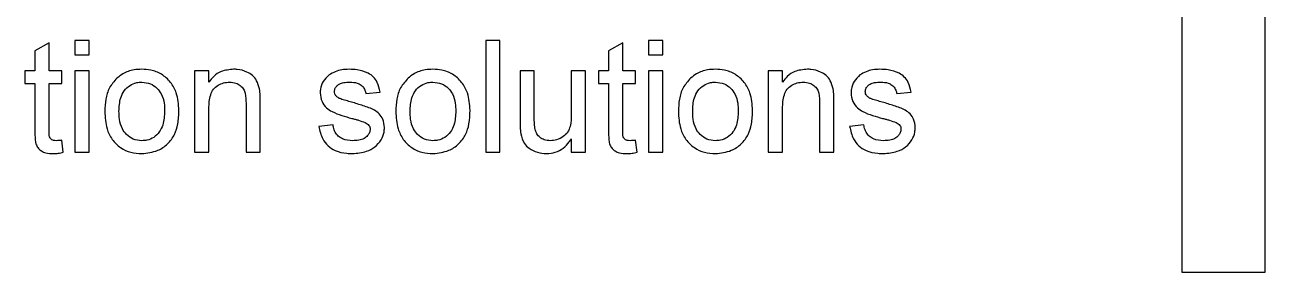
# Model space of a CAD drawing. Extents: x 75 to 2075, y 25 to 1460.
# Drawn here: x 836.07 to 850.38, y 1202.18 to 1205.03 of the extents above; entities that cross this region are included whole.
import ezdxf

# ---------------------------------------------------------------- set-up
doc = ezdxf.new("R2010")
doc.units = 0
doc.header["$LTSCALE"] = 5
doc.linetypes.add('SLD-KATı', pattern=[0])
doc.layers.get('0').update_dxf_attribs({"linetype": 'CONTINUOUS'})

msp = doc.modelspace()

# ---------------------------------------------------------------- linework, layer by layer
at = {"color": 7, "linetype": 'SLD-KATı'}
for p, q in [((849.415, 1220.293), (849.415, 1202.185)), ((850.377, 1202.185), (850.377, 1220.293)), ((836.347, 1204.827), (836.182, 1204.734)), ((836.347, 1204.505), (836.347, 1204.827)), ((836.643, 1204.851), (836.643, 1204.686)), ((836.808, 1204.851), (836.643, 1204.851)), ((836.808, 1204.686), (836.808, 1204.851)), ((841.384, 1204.851), (841.384, 1203.567)), ((841.549, 1204.851), (841.384, 1204.851)), ((841.549, 1203.567), (841.549, 1204.851)), ((842.965, 1204.827), (842.8, 1204.734)), ((842.965, 1204.505), (842.965, 1204.827)), ((843.261, 1204.851), (843.261, 1204.686)), ((843.426, 1204.851), (843.261, 1204.851)), ((843.426, 1204.686), (843.426, 1204.851)), ((836.182, 1204.734), (836.182, 1204.505)), ((836.643, 1204.686), (836.808, 1204.686)), ((842.8, 1204.734), (842.8, 1204.505)), ((843.261, 1204.686), (843.426, 1204.686)), ((836.067, 1204.505), (836.067, 1204.357)), ((836.182, 1204.505), (836.067, 1204.505)), ((836.495, 1204.505), (836.347, 1204.505)), ((836.495, 1204.357), (836.495, 1204.505)), ((836.808, 1204.505), (836.643, 1204.505)), ((836.643, 1204.505), (836.643, 1203.567)), ((836.808, 1203.567), (836.808, 1204.505)), ((838.19, 1204.505), (838.026, 1204.505)), ((838.026, 1204.505), (838.026, 1203.567)), ((838.19, 1204.374), (838.19, 1204.505)), ((841.78, 1204.505), (841.78, 1203.927)), ((841.944, 1204.505), (841.78, 1204.505)), ((841.944, 1203.995), (841.944, 1204.505)), ((842.372, 1204.505), (842.372, 1204.012)), ((842.537, 1204.505), (842.372, 1204.505)), ((842.537, 1203.567), (842.537, 1204.505)), ((842.685, 1204.505), (842.685, 1204.357)), ((842.8, 1204.505), (842.685, 1204.505)), ((843.113, 1204.505), (842.965, 1204.505)), ((843.113, 1204.357), (843.113, 1204.505)), ((843.261, 1204.505), (843.261, 1203.567)), ((843.426, 1204.505), (843.261, 1204.505)), ((843.426, 1203.567), (843.426, 1204.505)), ((844.644, 1204.505), (844.644, 1203.567)), ((844.809, 1204.505), (844.644, 1204.505)), ((844.809, 1204.374), (844.809, 1204.505)), ((836.067, 1204.357), (836.182, 1204.357)), ((836.182, 1204.357), (836.182, 1203.83)), ((836.347, 1204.357), (836.495, 1204.357)), ((836.347, 1203.825), (836.347, 1204.357)), ((840.001, 1204.242), (840.166, 1204.258)), ((842.685, 1204.357), (842.8, 1204.357)), ((842.8, 1204.357), (842.8, 1203.83)), ((842.965, 1204.357), (843.113, 1204.357)), ((842.965, 1203.825), (842.965, 1204.357)), ((846.126, 1204.242), (846.291, 1204.258)), ((838.619, 1204.127), (838.619, 1203.567)), ((838.783, 1203.567), (838.783, 1204.141)), ((845.237, 1204.127), (845.237, 1203.567)), ((845.402, 1203.567), (845.402, 1204.141)), ((838.19, 1203.567), (838.19, 1204.07)), ((844.809, 1203.567), (844.809, 1204.07)), ((839.623, 1203.88), (839.458, 1203.863)), ((845.747, 1203.88), (845.583, 1203.863)), ((836.511, 1203.565), (836.495, 1203.703)), ((842.372, 1203.72), (842.372, 1203.567)), ((843.13, 1203.565), (843.113, 1203.703)), ((836.643, 1203.567), (836.808, 1203.567)), ((838.026, 1203.567), (838.19, 1203.567)), ((838.619, 1203.567), (838.783, 1203.567)), ((841.384, 1203.567), (841.549, 1203.567)), ((842.372, 1203.567), (842.537, 1203.567)), ((843.261, 1203.567), (843.426, 1203.567)), ((844.644, 1203.567), (844.809, 1203.567)), ((845.237, 1203.567), (845.402, 1203.567)), ((849.415, 1202.185), (850.377, 1202.185))]:
    msp.add_line(p, q, dxfattribs=at)
for points, knots in [([(837.13, 1204.419), (837.098, 1204.383), (837.036, 1204.313), (836.995, 1204.176), (836.991, 1204.083), (836.989, 1204.036)], [0, 0, 0, 0, 0.334284, 0.665982, 1, 1, 1, 1]), ([(837.417, 1204.522), (837.387, 1204.52), (837.311, 1204.517), (837.21, 1204.481), (837.152, 1204.436), (837.13, 1204.419)], [0, 0, 0, 0, 0.292129, 0.730539, 1, 1, 1, 1]), ([(837.845, 1204.049), (837.84, 1204.117), (837.833, 1204.232), (837.753, 1204.376), (837.649, 1204.469), (837.53, 1204.516), (837.451, 1204.52), (837.417, 1204.522)], [0, 0, 0, 0, 0.281968, 0.476721, 0.671833, 0.856622, 1, 1, 1, 1]), ([(838.476, 1204.522), (838.427, 1204.517), (838.343, 1204.509), (838.246, 1204.447), (838.208, 1204.397), (838.19, 1204.374)], [0, 0, 0, 0, 0.440409, 0.744438, 1, 1, 1, 1]), ([(838.775, 1204.295), (838.766, 1204.328), (838.75, 1204.385), (838.697, 1204.453), (838.619, 1204.499), (838.543, 1204.52), (838.49, 1204.521), (838.476, 1204.522)], [0, 0, 0, 0, 0.245895, 0.431098, 0.616221, 0.896368, 1, 1, 1, 1]), ([(839.578, 1204.456), (839.553, 1204.432), (839.505, 1204.388), (839.478, 1204.31), (839.475, 1204.264), (839.475, 1204.25)], [0, 0, 0, 0, 0.4263062, 0.8128784, 1, 1, 1, 1]), ([(839.808, 1204.522), (839.779, 1204.52), (839.725, 1204.518), (839.646, 1204.496), (839.601, 1204.47), (839.578, 1204.456)], [0, 0, 0, 0, 0.349219, 0.667439, 1, 1, 1, 1]), ([(840.166, 1204.258), (840.158, 1204.297), (840.145, 1204.36), (840.093, 1204.435), (840.014, 1204.488), (839.915, 1204.518), (839.839, 1204.52), (839.808, 1204.522)], [0, 0, 0, 0, 0.2360701, 0.3880127, 0.5398354, 0.8068878, 1, 1, 1, 1]), ([(840.488, 1204.419), (840.457, 1204.383), (840.394, 1204.313), (840.353, 1204.176), (840.349, 1204.083), (840.347, 1204.036)], [0, 0, 0, 0, 0.334283, 0.665984, 1, 1, 1, 1]), ([(840.776, 1204.522), (840.745, 1204.52), (840.67, 1204.517), (840.569, 1204.481), (840.511, 1204.436), (840.488, 1204.419)], [0, 0, 0, 0, 0.292128, 0.730552, 1, 1, 1, 1]), ([(841.203, 1204.049), (841.199, 1204.117), (841.191, 1204.232), (841.112, 1204.376), (841.007, 1204.469), (840.889, 1204.516), (840.81, 1204.52), (840.776, 1204.522)], [0, 0, 0, 0, 0.281967, 0.476721, 0.671839, 0.856628, 1, 1, 1, 1]), ([(843.748, 1204.419), (843.717, 1204.383), (843.654, 1204.313), (843.613, 1204.176), (843.609, 1204.083), (843.607, 1204.036)], [0, 0, 0, 0, 0.334284, 0.665982, 1, 1, 1, 1]), ([(844.036, 1204.522), (844.005, 1204.52), (843.929, 1204.517), (843.829, 1204.481), (843.77, 1204.436), (843.748, 1204.419)], [0, 0, 0, 0, 0.292129, 0.730539, 1, 1, 1, 1]), ([(844.463, 1204.049), (844.459, 1204.117), (844.451, 1204.232), (844.372, 1204.376), (844.267, 1204.469), (844.148, 1204.516), (844.07, 1204.52), (844.036, 1204.522)], [0, 0, 0, 0, 0.281968, 0.476721, 0.671833, 0.856622, 1, 1, 1, 1]), ([(845.095, 1204.522), (845.045, 1204.517), (844.961, 1204.509), (844.864, 1204.447), (844.826, 1204.397), (844.809, 1204.374)], [0, 0, 0, 0, 0.440422, 0.744438, 1, 1, 1, 1]), ([(845.393, 1204.295), (845.384, 1204.328), (845.369, 1204.385), (845.315, 1204.453), (845.238, 1204.499), (845.161, 1204.52), (845.109, 1204.521), (845.095, 1204.522)], [0, 0, 0, 0, 0.245895, 0.431098, 0.616221, 0.896368, 1, 1, 1, 1]), ([(845.702, 1204.456), (845.677, 1204.432), (845.63, 1204.388), (845.602, 1204.31), (845.6, 1204.264), (845.599, 1204.25)], [0, 0, 0, 0, 0.4263062, 0.8128784, 1, 1, 1, 1]), ([(845.932, 1204.522), (845.904, 1204.52), (845.85, 1204.518), (845.771, 1204.496), (845.725, 1204.47), (845.702, 1204.456)], [0, 0, 0, 0, 0.349219, 0.667439, 1, 1, 1, 1]), ([(846.291, 1204.258), (846.283, 1204.297), (846.27, 1204.36), (846.217, 1204.435), (846.138, 1204.488), (846.04, 1204.518), (845.964, 1204.52), (845.932, 1204.522)], [0, 0, 0, 0, 0.2360701, 0.3880127, 0.5398354, 0.8068878, 1, 1, 1, 1]), ([(837.153, 1204.037), (837.156, 1204.089), (837.16, 1204.172), (837.21, 1204.276), (837.275, 1204.338), (837.349, 1204.37), (837.397, 1204.372), (837.417, 1204.374)], [0, 0, 0, 0, 0.322342, 0.511559, 0.701826, 0.87575, 1, 1, 1, 1]), ([(837.417, 1204.374), (837.451, 1204.37), (837.516, 1204.363), (837.593, 1204.308), (837.65, 1204.231), (837.677, 1204.138), (837.679, 1204.071), (837.68, 1204.041)], [0, 0, 0, 0, 0.213587, 0.40516, 0.576734, 0.812427, 1, 1, 1, 1]), ([(838.19, 1204.07), (838.193, 1204.124), (838.195, 1204.201), (838.239, 1204.294), (838.294, 1204.339), (838.359, 1204.368), (838.406, 1204.372), (838.43, 1204.374)], [0, 0, 0, 0, 0.36233, 0.521633, 0.682397, 0.834544, 1, 1, 1, 1]), ([(838.43, 1204.374), (838.455, 1204.372), (838.499, 1204.368), (838.555, 1204.337), (838.593, 1204.295), (838.617, 1204.223), (838.618, 1204.167), (838.619, 1204.127)], [0, 0, 0, 0, 0.205379, 0.367368, 0.530605, 0.668528, 1, 1, 1, 1]), ([(838.783, 1204.141), (838.783, 1204.154), (838.783, 1204.18), (838.782, 1204.231), (838.778, 1204.269), (838.775, 1204.295)], [0, 0, 0, 0, 0.250361, 0.500815, 1, 1, 1, 1]), ([(839.475, 1204.25), (839.479, 1204.215), (839.486, 1204.151), (839.541, 1204.076), (839.658, 1204.004), (839.761, 1203.977), (839.84, 1203.956)], [0, 0, 0, 0, 0.199102, 0.375903, 0.525407, 1, 1, 1, 1]), ([(839.639, 1204.266), (839.641, 1204.279), (839.644, 1204.303), (839.667, 1204.331), (839.699, 1204.356), (839.753, 1204.371), (839.795, 1204.373), (839.82, 1204.374)], [0, 0, 0, 0, 0.162655, 0.30312, 0.454736, 0.684866, 1, 1, 1, 1]), ([(839.656, 1204.217), (839.654, 1204.221), (839.646, 1204.231), (839.64, 1204.248), (839.639, 1204.262), (839.639, 1204.266)], [0, 0, 0, 0, 0.252236, 0.740919, 1, 1, 1, 1]), ([(839.82, 1204.374), (839.848, 1204.372), (839.892, 1204.37), (839.948, 1204.342), (839.982, 1204.306), (839.996, 1204.269), (840, 1204.248), (840.001, 1204.242)], [0, 0, 0, 0, 0.336509, 0.535496, 0.735021, 0.925944, 1, 1, 1, 1]), ([(840.512, 1204.037), (840.514, 1204.089), (840.519, 1204.172), (840.568, 1204.276), (840.634, 1204.338), (840.708, 1204.37), (840.756, 1204.372), (840.776, 1204.374)], [0, 0, 0, 0, 0.322342, 0.511559, 0.701826, 0.87574, 1, 1, 1, 1]), ([(840.776, 1204.374), (840.81, 1204.37), (840.875, 1204.363), (840.952, 1204.308), (841.009, 1204.231), (841.035, 1204.138), (841.038, 1204.071), (841.039, 1204.041)], [0, 0, 0, 0, 0.213578, 0.405161, 0.576731, 0.812425, 1, 1, 1, 1]), ([(843.772, 1204.037), (843.774, 1204.089), (843.778, 1204.172), (843.828, 1204.276), (843.894, 1204.338), (843.968, 1204.37), (844.016, 1204.372), (844.036, 1204.374)], [0, 0, 0, 0, 0.322343, 0.51156, 0.701826, 0.87575, 1, 1, 1, 1]), ([(844.036, 1204.374), (844.07, 1204.37), (844.135, 1204.363), (844.211, 1204.308), (844.268, 1204.231), (844.295, 1204.138), (844.297, 1204.071), (844.298, 1204.041)], [0, 0, 0, 0, 0.213587, 0.40516, 0.576734, 0.812427, 1, 1, 1, 1]), ([(844.809, 1204.07), (844.811, 1204.124), (844.814, 1204.201), (844.857, 1204.294), (844.913, 1204.339), (844.978, 1204.368), (845.024, 1204.372), (845.049, 1204.374)], [0, 0, 0, 0, 0.36233, 0.521633, 0.682397, 0.834544, 1, 1, 1, 1]), ([(845.049, 1204.374), (845.073, 1204.372), (845.117, 1204.368), (845.174, 1204.337), (845.211, 1204.295), (845.236, 1204.223), (845.236, 1204.167), (845.237, 1204.127)], [0, 0, 0, 0, 0.205379, 0.367368, 0.530605, 0.668528, 1, 1, 1, 1]), ([(845.402, 1204.141), (845.401, 1204.154), (845.401, 1204.18), (845.4, 1204.231), (845.396, 1204.269), (845.393, 1204.295)], [0, 0, 0, 0, 0.250361, 0.500815, 1, 1, 1, 1]), ([(845.599, 1204.25), (845.603, 1204.215), (845.61, 1204.151), (845.666, 1204.076), (845.782, 1204.004), (845.886, 1203.977), (845.964, 1203.956)], [0, 0, 0, 0, 0.199102, 0.375903, 0.525407, 1, 1, 1, 1]), ([(845.764, 1204.266), (845.765, 1204.279), (845.768, 1204.303), (845.791, 1204.331), (845.824, 1204.356), (845.877, 1204.371), (845.92, 1204.373), (845.944, 1204.374)], [0, 0, 0, 0, 0.162655, 0.303121, 0.454737, 0.684886, 1, 1, 1, 1]), ([(845.781, 1204.217), (845.778, 1204.221), (845.771, 1204.231), (845.764, 1204.248), (845.764, 1204.262), (845.764, 1204.266)], [0, 0, 0, 0, 0.252273, 0.740932, 1, 1, 1, 1]), ([(845.944, 1204.374), (845.972, 1204.372), (846.017, 1204.37), (846.072, 1204.342), (846.106, 1204.306), (846.121, 1204.269), (846.125, 1204.248), (846.126, 1204.242)], [0, 0, 0, 0, 0.336507, 0.535493, 0.735029, 0.925944, 1, 1, 1, 1]), ([(839.711, 1204.18), (839.706, 1204.182), (839.695, 1204.186), (839.676, 1204.197), (839.664, 1204.209), (839.656, 1204.217)], [0, 0, 0, 0, 0.252129, 0.504723, 1, 1, 1, 1]), ([(839.835, 1204.144), (839.825, 1204.146), (839.804, 1204.152), (839.762, 1204.164), (839.731, 1204.173), (839.711, 1204.18)], [0, 0, 0, 0, 0.2501042, 0.5001618, 1, 1, 1, 1]), ([(840.215, 1203.849), (840.212, 1203.883), (840.207, 1203.941), (840.158, 1204.009), (840.083, 1204.066), (839.969, 1204.101), (839.88, 1204.129), (839.835, 1204.144)], [0, 0, 0, 0, 0.1918112, 0.3275894, 0.4625731, 0.729494, 1, 1, 1, 1]), ([(845.835, 1204.18), (845.83, 1204.182), (845.82, 1204.186), (845.8, 1204.197), (845.789, 1204.209), (845.781, 1204.217)], [0, 0, 0, 0, 0.2520795, 0.5047481, 1, 1, 1, 1]), ([(845.96, 1204.144), (845.949, 1204.146), (845.928, 1204.152), (845.887, 1204.164), (845.856, 1204.173), (845.835, 1204.18)], [0, 0, 0, 0, 0.2501042, 0.5001618, 1, 1, 1, 1]), ([(846.34, 1203.849), (846.337, 1203.883), (846.331, 1203.941), (846.283, 1204.009), (846.208, 1204.066), (846.094, 1204.101), (846.005, 1204.129), (845.96, 1204.144)], [0, 0, 0, 0, 0.1918112, 0.3275894, 0.4625731, 0.729494, 1, 1, 1, 1]), ([(836.989, 1204.036), (836.993, 1203.968), (836.999, 1203.855), (837.068, 1203.709), (837.166, 1203.615), (837.288, 1203.558), (837.374, 1203.553), (837.417, 1203.55)], [0, 0, 0, 0, 0.275704, 0.461652, 0.648475, 0.824439, 1, 1, 1, 1]), ([(837.417, 1203.699), (837.383, 1203.702), (837.318, 1203.709), (837.239, 1203.763), (837.183, 1203.843), (837.157, 1203.938), (837.154, 1204.006), (837.153, 1204.037)], [0, 0, 0, 0, 0.210243, 0.403012, 0.57233, 0.81129, 1, 1, 1, 1]), ([(837.417, 1203.55), (837.48, 1203.557), (837.588, 1203.57), (837.719, 1203.656), (837.799, 1203.765), (837.84, 1203.901), (837.843, 1203.996), (837.845, 1204.049)], [0, 0, 0, 0, 0.25062, 0.43316, 0.616395, 0.786179, 1, 1, 1, 1]), ([(837.68, 1204.041), (837.677, 1203.986), (837.673, 1203.901), (837.622, 1203.796), (837.558, 1203.734), (837.485, 1203.702), (837.437, 1203.7), (837.417, 1203.699)], [0, 0, 0, 0, 0.336824, 0.520733, 0.705405, 0.879535, 1, 1, 1, 1]), ([(840.347, 1204.036), (840.351, 1203.968), (840.358, 1203.855), (840.427, 1203.709), (840.525, 1203.615), (840.647, 1203.558), (840.733, 1203.553), (840.776, 1203.55)], [0, 0, 0, 0, 0.275702, 0.4616487, 0.6484707, 0.8244394, 1, 1, 1, 1]), ([(840.776, 1203.699), (840.742, 1203.702), (840.676, 1203.709), (840.598, 1203.763), (840.541, 1203.843), (840.515, 1203.938), (840.513, 1204.006), (840.512, 1204.037)], [0, 0, 0, 0, 0.210252, 0.403012, 0.572329, 0.811291, 1, 1, 1, 1]), ([(840.776, 1203.55), (840.838, 1203.557), (840.946, 1203.57), (841.077, 1203.656), (841.158, 1203.765), (841.199, 1203.901), (841.202, 1203.996), (841.203, 1204.049)], [0, 0, 0, 0, 0.250615, 0.433156, 0.616395, 0.786178, 1, 1, 1, 1]), ([(841.039, 1204.041), (841.036, 1203.986), (841.032, 1203.901), (840.981, 1203.796), (840.916, 1203.734), (840.843, 1203.702), (840.795, 1203.7), (840.776, 1203.699)], [0, 0, 0, 0, 0.336826, 0.520732, 0.705405, 0.879544, 1, 1, 1, 1]), ([(841.954, 1203.83), (841.952, 1203.844), (841.947, 1203.871), (841.945, 1203.926), (841.944, 1203.967), (841.944, 1203.995)], [0, 0, 0, 0, 0.251011, 0.501389, 1, 1, 1, 1]), ([(842.372, 1204.012), (842.371, 1203.962), (842.37, 1203.888), (842.333, 1203.795), (842.278, 1203.74), (842.207, 1203.705), (842.155, 1203.701), (842.131, 1203.699)], [0, 0, 0, 0, 0.332048, 0.490866, 0.6509, 0.841883, 1, 1, 1, 1]), ([(843.607, 1204.036), (843.611, 1203.968), (843.617, 1203.855), (843.687, 1203.709), (843.785, 1203.615), (843.907, 1203.558), (843.993, 1203.553), (844.036, 1203.55)], [0, 0, 0, 0, 0.275704, 0.461652, 0.648475, 0.824439, 1, 1, 1, 1]), ([(844.036, 1203.699), (844.001, 1203.702), (843.936, 1203.709), (843.858, 1203.763), (843.801, 1203.843), (843.775, 1203.938), (843.773, 1204.006), (843.772, 1204.037)], [0, 0, 0, 0, 0.210243, 0.403012, 0.572329, 0.81129, 1, 1, 1, 1]), ([(844.036, 1203.55), (844.098, 1203.557), (844.206, 1203.57), (844.337, 1203.656), (844.418, 1203.765), (844.458, 1203.901), (844.461, 1203.996), (844.463, 1204.049)], [0, 0, 0, 0, 0.250614, 0.43316, 0.616395, 0.786179, 1, 1, 1, 1]), ([(844.298, 1204.041), (844.296, 1203.986), (844.292, 1203.901), (844.241, 1203.796), (844.176, 1203.734), (844.103, 1203.702), (844.055, 1203.7), (844.036, 1203.699)], [0, 0, 0, 0, 0.336826, 0.520732, 0.705405, 0.879544, 1, 1, 1, 1]), ([(836.182, 1203.83), (836.183, 1203.789), (836.183, 1203.728), (836.195, 1203.652), (836.223, 1203.609), (836.26, 1203.577), (836.318, 1203.553), (836.366, 1203.552), (836.395, 1203.55)], [0, 0, 0, 0, 0.302288, 0.440279, 0.550755, 0.660587, 0.788622, 1, 1, 1, 1]), ([(836.43, 1203.699), (836.419, 1203.699), (836.402, 1203.7), (836.379, 1203.709), (836.363, 1203.723), (836.345, 1203.755), (836.347, 1203.791), (836.347, 1203.818), (836.347, 1203.825)], [0, 0, 0, 0, 0.179319, 0.296693, 0.414298, 0.537106, 0.894811, 1, 1, 1, 1]), ([(839.458, 1203.863), (839.47, 1203.814), (839.489, 1203.731), (839.561, 1203.635), (839.657, 1203.574), (839.758, 1203.553), (839.826, 1203.551), (839.848, 1203.55)], [0, 0, 0, 0, 0.2733132, 0.452572, 0.6325402, 0.8806387, 1, 1, 1, 1]), ([(839.85, 1203.699), (839.81, 1203.701), (839.749, 1203.706), (839.681, 1203.749), (839.645, 1203.797), (839.629, 1203.843), (839.624, 1203.871), (839.623, 1203.88)], [0, 0, 0, 0, 0.368648, 0.551537, 0.734703, 0.920393, 1, 1, 1, 1]), ([(839.84, 1203.956), (839.853, 1203.953), (839.879, 1203.946), (839.931, 1203.931), (839.969, 1203.917), (839.995, 1203.908)], [0, 0, 0, 0, 0.250231, 0.500608, 1, 1, 1, 1]), ([(839.848, 1203.55), (839.902, 1203.555), (839.994, 1203.562), (840.109, 1203.622), (840.18, 1203.702), (840.212, 1203.783), (840.215, 1203.832), (840.215, 1203.849)], [0, 0, 0, 0, 0.308541, 0.515097, 0.723471, 0.903124, 1, 1, 1, 1]), ([(840.051, 1203.832), (840.049, 1203.818), (840.046, 1203.79), (840.02, 1203.753), (839.979, 1203.72), (839.918, 1203.701), (839.873, 1203.699), (839.85, 1203.699)], [0, 0, 0, 0, 0.153161, 0.307706, 0.498119, 0.734344, 1, 1, 1, 1]), ([(839.995, 1203.908), (840.002, 1203.904), (840.018, 1203.895), (840.037, 1203.877), (840.049, 1203.855), (840.05, 1203.839), (840.051, 1203.832)], [0, 0, 0, 0, 0.27015, 0.542201, 0.781064, 1, 1, 1, 1]), ([(841.78, 1203.927), (841.78, 1203.914), (841.78, 1203.89), (841.781, 1203.84), (841.786, 1203.804), (841.789, 1203.779)], [0, 0, 0, 0, 0.250299, 0.5007395, 1, 1, 1, 1]), ([(842.131, 1203.699), (842.106, 1203.701), (842.063, 1203.704), (842.009, 1203.734), (841.971, 1203.777), (841.96, 1203.812), (841.954, 1203.83)], [0, 0, 0, 0, 0.308781, 0.536404, 0.764862, 1, 1, 1, 1]), ([(842.8, 1203.83), (842.801, 1203.789), (842.802, 1203.728), (842.813, 1203.652), (842.841, 1203.609), (842.878, 1203.577), (842.937, 1203.553), (842.984, 1203.552), (843.014, 1203.55)], [0, 0, 0, 0, 0.3022899, 0.44028, 0.5507625, 0.6605956, 0.788632, 1, 1, 1, 1]), ([(843.049, 1203.699), (843.038, 1203.699), (843.02, 1203.7), (842.997, 1203.709), (842.981, 1203.723), (842.964, 1203.755), (842.965, 1203.791), (842.965, 1203.818), (842.965, 1203.825)], [0, 0, 0, 0, 0.179297, 0.296675, 0.414283, 0.537094, 0.894808, 1, 1, 1, 1]), ([(845.583, 1203.863), (845.594, 1203.814), (845.614, 1203.731), (845.685, 1203.635), (845.782, 1203.574), (845.883, 1203.553), (845.95, 1203.551), (845.972, 1203.55)], [0, 0, 0, 0, 0.2733132, 0.452572, 0.6325402, 0.8806387, 1, 1, 1, 1]), ([(845.974, 1203.699), (845.934, 1203.701), (845.874, 1203.706), (845.806, 1203.749), (845.77, 1203.797), (845.754, 1203.843), (845.749, 1203.871), (845.747, 1203.88)], [0, 0, 0, 0, 0.368649, 0.551527, 0.734703, 0.920393, 1, 1, 1, 1]), ([(845.964, 1203.956), (845.977, 1203.953), (846.004, 1203.946), (846.056, 1203.931), (846.094, 1203.917), (846.119, 1203.908)], [0, 0, 0, 0, 0.250259, 0.500608, 1, 1, 1, 1]), ([(845.972, 1203.55), (846.027, 1203.555), (846.118, 1203.562), (846.234, 1203.622), (846.304, 1203.702), (846.336, 1203.783), (846.339, 1203.832), (846.34, 1203.849)], [0, 0, 0, 0, 0.308549, 0.515097, 0.723471, 0.903124, 1, 1, 1, 1]), ([(846.175, 1203.832), (846.174, 1203.818), (846.171, 1203.79), (846.144, 1203.753), (846.103, 1203.72), (846.043, 1203.701), (845.998, 1203.699), (845.974, 1203.699)], [0, 0, 0, 0, 0.153161, 0.307696, 0.498121, 0.734345, 1, 1, 1, 1]), ([(846.119, 1203.908), (846.127, 1203.904), (846.143, 1203.895), (846.162, 1203.877), (846.174, 1203.855), (846.175, 1203.839), (846.175, 1203.832)], [0, 0, 0, 0, 0.270143, 0.54222, 0.781077, 1, 1, 1, 1]), ([(836.495, 1203.703), (836.489, 1203.702), (836.479, 1203.701), (836.457, 1203.699), (836.441, 1203.699), (836.43, 1203.699)], [0, 0, 0, 0, 0.250022, 0.500127, 1, 1, 1, 1]), ([(841.789, 1203.779), (841.799, 1203.739), (841.817, 1203.674), (841.891, 1203.602), (841.98, 1203.559), (842.051, 1203.553), (842.087, 1203.55)], [0, 0, 0, 0, 0.2932597, 0.4820992, 0.740923, 1, 1, 1, 1]), ([(842.087, 1203.55), (842.121, 1203.553), (842.189, 1203.558), (842.281, 1203.608), (842.338, 1203.669), (842.365, 1203.709), (842.372, 1203.72)], [0, 0, 0, 0, 0.290056, 0.586276, 0.881274, 1, 1, 1, 1]), ([(843.113, 1203.703), (843.108, 1203.702), (843.097, 1203.701), (843.075, 1203.699), (843.059, 1203.699), (843.049, 1203.699)], [0, 0, 0, 0, 0.250004, 0.500091, 1, 1, 1, 1]), ([(836.395, 1203.55), (836.405, 1203.551), (836.424, 1203.551), (836.463, 1203.555), (836.492, 1203.561), (836.511, 1203.565)], [0, 0, 0, 0, 0.250334, 0.500803, 1, 1, 1, 1]), ([(843.014, 1203.55), (843.023, 1203.551), (843.043, 1203.551), (843.082, 1203.555), (843.11, 1203.561), (843.13, 1203.565)], [0, 0, 0, 0, 0.250364, 0.500823, 1, 1, 1, 1])]:
    msp.add_open_spline(points, degree=3, knots=knots, dxfattribs=at)

doc.saveas('drawing.dxf')
